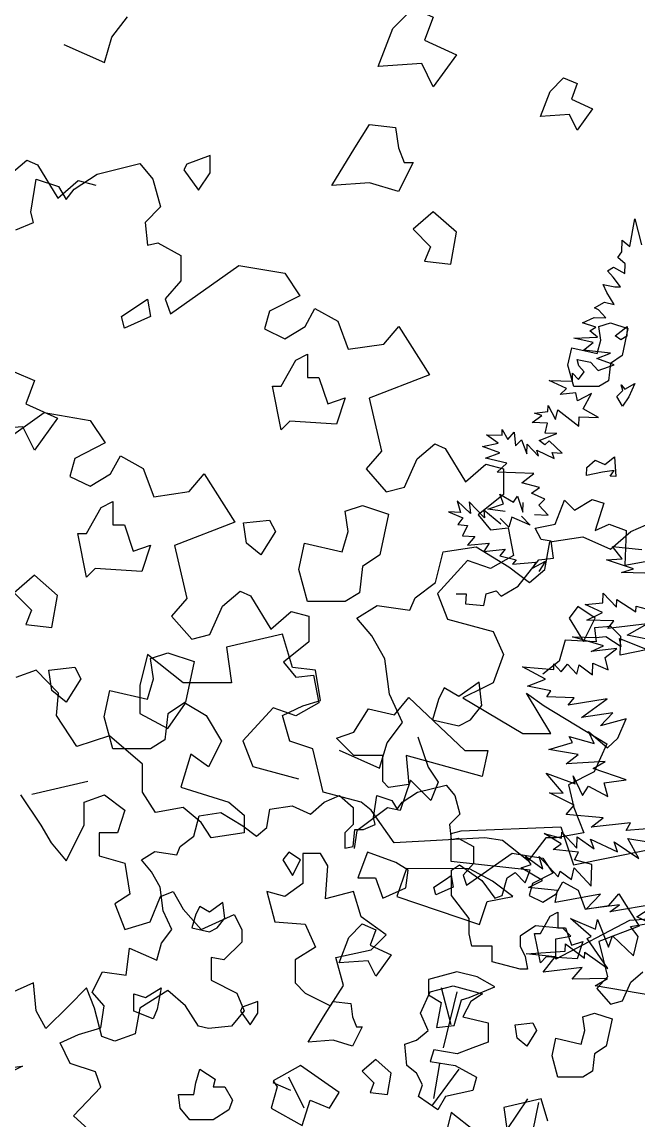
# Model space of a CAD drawing. Header units: inches. Extents: x 11.9 to 85.3, y 21.1 to 37.4.
# Drawn here: x 13.254 to 13.631, y 22.822 to 23.494 of the extents above; entities that cross this region are included whole.
import ezdxf

# ---------------------------------------------------------------- set-up
doc = ezdxf.new("R2010")
doc.units = ezdxf.units.IN
doc.header["$MEASUREMENT"] = 0
doc.layers.add('CAY', color=94, linetype='Continuous')
doc.layers.add('CAY-3', color=61, linetype='Continuous')

# ---------------------------------------------------------------- blocks, each defined once
blk = doc.blocks.new('A$C76451831')
at = {"layer": 'CAY'}
for p, q in [((2471.8, 2031.9), (2478.5, 2069.3)), ((2478.5, 2069.3), (2487.7, 2034.1)), ((2460.6, 2024.6), (2461.2, 2040.4)), ((2461.2, 2040.4), (2471.8, 2031.9)), ((2455.4, 2016.6), (2460.6, 2024.6)), ((2465.5, 2008.1), (2455.4, 2016.6)), ((2465, 1995), (2465.5, 2008.1)), ((2441.2, 1998.5), (2449.5, 2003.7)), ((2449, 1990.1), (2441.2, 1998.5)), ((2459, 1976.6), (2449, 1990.1)), ((2449.5, 2003.7), (2465, 1995)), ((2435.1, 1980.1), (2451.3, 1976.8)), ((2440.1, 1969.1), (2435.1, 1980.1)), ((2451.3, 1976.8), (2459, 1976.6)), ((2450.4, 1952.9), (2440.1, 1969.1)), ((2423.5, 1948.4), (2437, 1956)), ((2428.9, 1945.4), (2423.5, 1948.4)), ((2438.9, 1934.7), (2428.9, 1945.4)), ((2437, 1956), (2450.4, 1952.9)), ((2407, 1927.6), (2423.1, 1935.2)), ((2423.1, 1935.2), (2438.9, 1934.7)), ((2425.3, 1922), (2407, 1927.6)), ((2417, 1916.8), (2425.3, 1922)), ((2427.6, 1908.3), (2417, 1916.8)), ((2395.4, 1906.7), (2427.6, 1908.3)), ((2421.9, 1900.8), (2395.4, 1906.7)), ((2408.4, 1890.4), (2421.9, 1900.8)), ((2445.4, 1886.4), (2408.4, 1890.4)), ((2426.6, 1879.3), (2445.4, 1886.4)), ((2402.2, 1869.3), (2399.8, 1877.6)), ((2399.8, 1877.6), (2418.2, 1874.2)), ((2418.2, 1874.2), (2428.7, 1862.9)), ((2450.3, 1870.4), (2426.6, 1879.3)), ((2428.7, 1862.9), (2450.3, 1870.4)), ((2393.3, 1848.3), (2393.7, 1859.2)), ((2393.7, 1859.2), (2401.6, 1850.7)), ((2401.6, 1850.7), (2409.6, 1860.9)), ((2409.6, 1860.9), (2402.2, 1869.3)), ((2361.6, 1849.4), (2393.3, 1848.3)), ((2385.3, 1838.2), (2361.6, 1849.4)), ((2376.8, 1830.3), (2385.3, 1838.2)), ((2398.2, 1832.3), (2376.8, 1830.3)), ((2400.5, 1821.3), (2398.2, 1832.3)), ((2419.5, 1831.5), (2400.5, 1821.3)), ((2407.9, 1810.6), (2419.5, 1831.5)), ((2360.1, 1806.9), (2360.4, 1815)), ((2360.4, 1815), (2370.2, 1796.1)), ((2428.8, 1799), (2407.9, 1810.6)), ((1580.1, 1739.3), (1673.3, 1805.4)), ((1673.3, 1805.4), (1735.8, 1794.7)), ((2338.3, 1791.8), (2351.8, 1801.7)), ((2341.5, 1804.8), (2360.1, 1806.9)), ((2351.8, 1801.7), (2341.5, 1804.8)), ((2370.2, 1796.1), (2373.4, 1809.1)), ((2373.4, 1809.1), (2402, 1786.8)), ((2402, 1786.8), (2402.5, 1799.9)), ((2402.5, 1799.9), (2428.8, 1799)), ((1735.8, 1794.7), (1756.4, 1764.1)), ((2297.4, 1774.6), (2297.7, 1782.3)), ((2297.7, 1782.3), (2305.3, 1768.9)), ((2359.6, 1791), (2338.3, 1791.8)), ((2356.4, 1777.5), (2359.6, 1791)), ((2292, 1763.9), (2276.1, 1775.3)), ((2276.1, 1775.3), (2297.4, 1774.6)), ((2305.3, 1768.9), (2313.9, 1779)), ((2313.9, 1779), (2315.9, 1760.3)), ((2315.9, 1760.3), (2323.9, 1768.2)), ((2323.9, 1768.2), (2331.4, 1749.4)), ((2347.9, 1767.4), (2372.2, 1777)), ((2355.9, 1761.7), (2347.9, 1767.4)), ((2361.5, 1766.9), (2355.9, 1761.7)), ((2372.2, 1777), (2356.4, 1777.5)), ((2379.5, 1750.4), (2361.5, 1766.9)), ((1756.4, 1764.1), (1715.1, 1742.8)), ((2270.6, 1759.2), (2292, 1763.9)), ((2294.3, 1750.7), (2270.6, 1759.2)), ((2275, 1743.2), (2294.3, 1750.7)), ((2331.4, 1749.4), (2331.9, 1762.5)), ((2331.9, 1762.5), (2347.1, 1746.1)), ((2347.1, 1746.1), (2344.7, 1754.4)), ((2344.7, 1754.4), (2368.3, 1742.7)), ((2365.9, 1750.9), (2379.5, 1750.4)), ((2368.3, 1742.7), (2365.9, 1750.9)), ((1715.1, 1742.8), (1708.1, 1718.6)), ((1763.5, 1722.2), (1777.1, 1746.4)), ((1777.1, 1746.4), (1808.3, 1729.3)), ((2304.2, 1736.7), (2275, 1743.2)), ((2290.6, 1724.1), (2304.2, 1736.7)), ((1735.8, 1705.1), (1763.5, 1722.2)), ((1808.3, 1729.3), (1822.5, 1690.9)), ((1870.8, 1698), (1891.4, 1722.2)), ((1891.4, 1722.2), (1933.3, 1656.1)), ((2340.9, 1722.3), (2290.6, 1724.1)), ((2324.6, 1709.7), (2340.9, 1722.3)), ((1708.1, 1718.6), (1735.8, 1705.1)), ((2348.4, 1703.5), (2324.6, 1709.7)), ((1822.5, 1690.9), (1870.8, 1698)), ((2294.6, 1694.5), (2313.2, 1683.4)), ((2299.6, 1681.1), (2294.6, 1694.5)), ((2313.2, 1683.4), (2318.5, 1691.4)), ((2318.5, 1691.4), (2325.9, 1669.8)), ((2337.7, 1695.7), (2348.4, 1703.5)), ((2356, 1687.3), (2337.7, 1695.7)), ((2236.3, 1685.2), (2240.6, 1669.3)), ((2254.4, 1667.9), (2236.3, 1685.2)), ((2252.8, 1684.1), (2254.4, 1667.9)), ((2273.6, 1662), (2252.8, 1684.1)), ((2278, 1673.7), (2299.6, 1681.1)), ((2325.9, 1669.8), (2326.4, 1682.9)), ((2347.5, 1679.5), (2356, 1687.3)), ((2360.2, 1665.9), (2347.5, 1679.5)), ((2224.6, 1670.4), (2244.1, 1661.9)), ((2240.6, 1669.3), (2224.6, 1670.4)), ((2244.1, 1661.9), (2237.2, 1653)), ((2272.6, 1672.4), (2273.6, 1662)), ((2295.9, 1653.3), (2272.6, 1672.4)), ((2301.9, 1670.6), (2278, 1673.7)), ((2306.7, 1649.3), (2295.1, 1661.4)), ((2310.8, 1662.9), (2306.7, 1649.3)), ((2336, 1652.2), (2310.8, 1662.9)), ((2323.9, 1664.2), (2336, 1652.2)), ((2341.7, 1666.5), (2360.2, 1665.9)), ((1933.3, 1656.1), (1850.8, 1624.3)), ((2237.2, 1653), (2250.5, 1651.6)), ((2250.5, 1651.6), (2243.7, 1637.7)), ((2473.2, 1643.5), (2504.5, 1657)), ((2243.7, 1637.7), (2260.2, 1636.6)), ((2260.2, 1636.6), (2250.4, 1624.7)), ((2362.4, 1629.3), (2407.8, 1636.4)), ((2407.8, 1636.4), (2445.5, 1619.3)), ((2445.5, 1619.3), (2473.2, 1643.5)), ((1850.8, 1624.3), (1867.9, 1552.3)), ((2217.3, 1615.8), (2262.1, 1622.8)), ((2250.4, 1624.7), (2279.7, 1627.6)), ((2262.1, 1622.8), (2306.9, 1595.1)), ((2279.7, 1627.6), (2272.6, 1616.4)), ((2272.6, 1616.4), (2301.9, 1619.3)), ((2301.9, 1619.3), (2294.6, 1610.4)), ((2355.9, 1591.6), (2362.4, 1629.3)), ((2206.7, 1573.9), (2217.3, 1615.8)), ((2294.6, 1610.4), (2316.5, 1604.8)), ((2316.5, 1604.8), (2311.6, 1598.8)), ((2311.6, 1598.8), (2343.6, 1601.9)), ((2339, 1593.3), (2356.7, 1603.2)), ((2343.6, 1601.9), (2339, 1593.3)), ((2356.7, 1603.2), (2347.6, 1589.1)), ((2306.9, 1595.1), (2334.7, 1573.9)), ((2334.7, 1573.9), (2355.9, 1591.6)), ((2179, 1553.2), (2206.7, 1573.9)), ((1916.2, 1541.7), (1940.4, 1562.3)), ((1940.4, 1562.3), (1954.5, 1555.8)), ((1867.9, 1552.3), (1846.6, 1528.1)), ((1899.1, 1503.3), (1916.2, 1541.7)), ((1954.5, 1555.8), (1982.2, 1510.4)), ((2099.4, 1525.5), (2127.1, 1542.6)), ((2127.1, 1542.6), (2171.9, 1536.1)), ((2171.9, 1536.1), (2179, 1553.2)), ((1846.6, 1528.1), (1874.3, 1496.9)), ((1982.2, 1510.4), (2010, 1534.6)), ((2010, 1534.6), (2034.1, 1528.1)), ((2034.1, 1528.1), (2034.1, 1493.3)), ((2120, 1501.3), (2099.4, 1525.5)), ((1874.3, 1496.9), (1899.1, 1503.3)), ((2137.7, 1470.1), (2120, 1501.3)), ((2034.1, 1493.3), (1999.3, 1465.6)), ((3240.4, 1464.3), (3261.7, 1492)), ((2144.2, 1421.7), (2137.7, 1470.1)), ((1999.3, 1465.6), (2016.4, 1445)), ((3175, 1454.3), (3230.4, 1429.5)), ((3230.4, 1429.5), (3240.4, 1464.3)), ((2016.4, 1445), (2040.6, 1447.9)), ((2040.6, 1447.9), (2047.7, 1410.1)), ((2161.9, 1383.3), (2144.2, 1421.7)), ((2047.7, 1410.1), (2016.4, 1392.5)), ((1985.2, 1403.1), (1943.9, 1358.2)), ((2016.4, 1392.5), (1985.2, 1403.1)), ((2140.7, 1355.6), (2161.9, 1383.3)), ((1943.9, 1358.2), (1957.5, 1323.4)), ((2130.6, 1320.8), (2140.7, 1355.6)), ((2075.2, 1345.6), (2130.6, 1320.8)), ((1957.5, 1323.4), (2020, 1306.3)), ((1732.8, 1302.8), (1656.2, 1285.1)), ((2228.3, 971.5), (2215.1, 1021.6)), ((2217.8, 939.8), (2236.3, 1016.3)), ((2204.6, 871.1), (2212.5, 918.7)), ((2027.8, 857.9), (2006.6, 900.2)), ((2201.9, 860.6), (2238.9, 910.7)), ((2009.3, 881.7), (1985.5, 892.2)), ((2281, 794.5), (2332.5, 870.4)), ((2326.2, 761), (2347.8, 865.6)), ((3915.1, 501.1), (3898, 463.3)), ((3898, 463.3), (3863.2, 445.6)), ((3863.2, 445.6), (3870.3, 414.4)), ((3870.3, 414.4), (3883.8, 380.2)), ((3883.8, 380.2), (3846.1, 373.1)), ((3831.9, 373.1), (3807.8, 341.8)), ((3846.1, 373.1), (3831.9, 373.1))]:
    blk.add_line(p, q, dxfattribs=at)
for points in [[(2451.7, 1910.2), (2468, 1922.8), (2467.5, 1909.6), (2459.2, 1904.5)], [(2453.8, 1827.6), (2462.2, 1835.5), (2459.8, 1843.3), (2465, 1837.6), (2478.4, 1845.3), (2470.1, 1827), (2461.5, 1814.2)], [(2452.7, 1718.4), (2445, 1718.7), (2450.2, 1726.6), (2434.3, 1724.5), (2412.8, 1719.8), (2413.2, 1730.7), (2424.4, 1740.7), (2437.4, 1734.8), (2450.9, 1745.2)], [(1750.8, 1676.2), (1766.7, 1684.2), (1766.7, 1652.5), (1782.5, 1652.5), (1794.4, 1616.8), (1818.1, 1624.8), (1806.3, 1589.1), (1742.9, 1593.1), (1731.1, 1581.2), (1719.2, 1640.6), (1731.1, 1640.6)], [(2424.5, 1525.4), (2400.8, 1541.2), (2388.9, 1525.4), (2408.7, 1493.7)], [(3623.3, 1475.7), (3651, 1503.4), (3678.7, 1491.5), (3666.8, 1459.8), (3710.3, 1440), (3678.7, 1396.5), (3662.8, 1428.1), (3603.5, 1424.2)], [(1754.8, 1391.1), (1762.7, 1426.7), (1814.2, 1414.8), (1822.1, 1442.6), (1818.1, 1470.3), (1841.9, 1478.2), (1877.5, 1466.3), (1865.7, 1410.9), (1841.9, 1395), (1837.9, 1359.4), (1818.1, 1347.5), (1766.7, 1347.5)], [(1683.5, 1426.7), (1679.6, 1454.5), (1715.2, 1458.4), (1723.1, 1442.6), (1703.3, 1410.9)], [(2270.1, 1406.6), (2266.2, 1438.3), (2238.4, 1418.5), (2218.7, 1430.3), (2210.7, 1414.5), (2202.8, 1386.8), (2238.4, 1378.9), (2254.3, 1386.8)], [(3837.8, 1390.3), (3856.3, 1408.8), (3874.8, 1400.9), (3866.9, 1379.8), (3895.9, 1366.6), (3874.8, 1337.5), (3864.2, 1358.6), (3824.6, 1356)], [(3571.8, 1313.3), (3591.6, 1345), (3627.2, 1341), (3631.2, 1313.3), (3639.1, 1293.5), (3651, 1293.5), (3631.2, 1253.9), (3591.6, 1265.8), (3540.1, 1261.8)], [(3342.6, 1291.2), (3338.7, 1283.3), (3358.5, 1255.6), (3374.3, 1279.3), (3374.3, 1303.1)], [(3702.4, 1154.9), (3710.3, 1198.4), (3678.7, 1226.2), (3651, 1202.4), (3674.7, 1178.6), (3666.8, 1158.8)], [(2022.5, 1195.9), (2006.6, 1206.4), (1998.7, 1195.9), (2011.9, 1174.8)], [(2220.4, 1169.5), (2228.3, 1174.8), (2231, 1158.9), (2207.2, 1148.4), (2204.6, 1158.9)], [(1919.5, 1116.7), (1916.9, 1137.8), (1898.4, 1124.6), (1885.2, 1132.5), (1880, 1122), (1874.7, 1103.5), (1898.4, 1098.2), (1909, 1103.5)], [(2362.9, 1119.3), (2373.5, 1124.6), (2373.5, 1103.5), (2384.1, 1103.5), (2392, 1079.7), (2407.8, 1085), (2399.9, 1061.2), (2357.7, 1063.9), (2349.7, 1055.9), (2341.8, 1095.6), (2349.7, 1095.6)], [(2088.5, 1090.3), (2106.9, 1108.8), (2125.4, 1100.8), (2117.5, 1079.7), (2146.5, 1066.5), (2125.4, 1037.5), (2114.9, 1058.6), (2075.3, 1055.9)], [(3862.3, 1017), (3867.6, 1040.8), (3901.9, 1032.9), (3907.2, 1051.4), (3904.5, 1069.8), (3920.4, 1075.1), (3944.1, 1067.2), (3936.2, 1030.2), (3920.4, 1019.7), (3917.7, 995.9), (3904.5, 988), (3870.2, 988)], [(1795.5, 989.9), (1795.5, 1013.7), (1811.3, 1008.4), (1832.5, 1021.6), (1827.2, 992.6), (1821.9, 979.4)], [(2209.9, 855.3), (2183.5, 873.8), (2188.8, 889.6), (2180.8, 905.5), (2167.6, 916), (2165, 945.1), (2180.8, 950.3), (2196.7, 963.5), (2186.1, 987.3), (2199.3, 1016.3), (2231, 1024.3), (2270.6, 1013.7), (2254.7, 1003.1), (2244.2, 982), (2278.5, 974.1), (2278.5, 947.7), (2257.4, 939.8), (2236.3, 931.9), (2204.6, 937.1), (2199.3, 921.3), (2233.6, 916), (2262.7, 900.2), (2257.4, 881.7), (2220.4, 873.8)], [(1943.3, 995.2), (1940.7, 989.9), (1953.9, 971.5), (1964.4, 987.3), (1964.4, 1003.1)], [(2054.1, 982), (2067.3, 1003.1), (2091.1, 1000.5), (2093.7, 982), (2099, 968.8), (2106.9, 968.8), (2093.7, 942.4), (2067.3, 950.3), (2033, 947.7)], [(2318.1, 953), (2315.4, 971.5), (2339.2, 974.1), (2344.5, 963.5), (2331.3, 942.4)], [(2365.6, 929.2), (2370.9, 953), (2405.2, 945.1), (2410.4, 963.5), (2407.8, 982), (2423.6, 987.3), (2447.4, 979.4), (2439.5, 942.4), (2423.6, 931.9), (2421, 908.1), (2407.8, 900.2), (2373.5, 900.2)], [(2062.1, 857.9), (2075.3, 879), (2022.5, 916), (1985.5, 894.9), (1990.8, 887), (1982.9, 857.9), (2025.1, 834.2), (2035.7, 868.5)], [(2141.2, 876.4), (2146.5, 905.5), (2125.4, 923.9), (2106.9, 908.1), (2122.8, 892.2), (2117.5, 879)], [(1903.7, 887), (1919.5, 887), (1930.1, 868.5), (1924.8, 855.3), (1903.7, 842.1), (1872, 842.1), (1858.8, 857.9), (1856.2, 876.4), (1877.3, 876.4), (1880, 892.2), (1885.2, 910.7), (1906.4, 897.5)]]:
    blk.add_lwpolyline(points, close=True, dxfattribs=at)
for points in [[(1738.5, 824), (1713.4, 847.2), (1750.3, 886.5), (1743.2, 907.3), (1708.6, 918.7), (1694.9, 946.6), (1720, 958), (1750.3, 967.1), (1755, 997.4), (1738.5, 1015.9), (1752.7, 1043.4), (1784.9, 1039.1), (1789.6, 1076), (1826.6, 1059.5), (1833.2, 1082.7), (1847.4, 1101.2), (1835.6, 1126.7), (1831.3, 1159), (1819.5, 1179.8), (1805.7, 1196), (1824.2, 1207.4), (1854.1, 1203), (1858.8, 1214.4), (1877.3, 1228.2), (1884.3, 1256.1), (1914.2, 1260.8), (1944.1, 1242.4), (1962.6, 1228.2), (1976.7, 1240), (1981, 1265.2), (2011.3, 1269.9), (2036.5, 1258.5), (2054.9, 1274.6), (2075.8, 1283.7), (2094.3, 1267.5), (2094.3, 1244.3), (2082.9, 1232.9), (2082.9, 1212.1), (2094.3, 1214.4), (2096.6, 1237.6), (2108.4, 1237.6), (2124.5, 1244.3), (2122.2, 1253.8), (2126.9, 1283.7), (2147.3, 1277), (2154.4, 1265.2), (2161.5, 1274.6), (2182.3, 1288.4), (2221.2, 1297.8), (2233, 1283.7), (2240.1, 1258.5), (2225.9, 1244.3), (2228.3, 1223.9), (2237.7, 1225.8), (2258.6, 1214.4), (2258.6, 1191.2), (2244.4, 1175.1), (2249.1, 1161.4), (2311.2, 1205.4), (2352.9, 1198.3), (2366.7, 1177.9), (2339.1, 1163.7), (2334.4, 1147.6), (2352.9, 1138.5), (2371.4, 1149.9), (2380.4, 1166.1), (2401.2, 1154.7), (2410.7, 1129.1), (2442.9, 1133.8), (2456.7, 1149.9), (2484.6, 1105.9), (2429.6, 1084.7), (2441, 1036.7), (2426.8, 1020.6), (2445.3, 999.7), (2461.8, 1004.1), (2473.2, 1029.6), (2489.3, 1043.4)], [(2360, 840.1), (2350.9, 870.4), (2299.8, 858.6), (2304.6, 826.3)], [(2260.5, 826.3), (2228.3, 851.9), (2221.2, 824)], [(1627.7, 913), (1643.6, 915.2), (1624.7, 905.4)], [(3979.1, 158.1), (3899.4, 171.8), (3916.1, 181.6), (3868, 180.6), (3881.7, 196.4), (3828.5, 190.1), (3845, 210.9), (3805.3, 215), (3858.5, 218.6), (3858.8, 229), (3884.9, 209.5), (3885.2, 217.6), (3916.5, 195.2), (3888.5, 236.1), (3894, 238.6), (3865.5, 263.2), (3899.8, 248.8), (3902.6, 261.9), (3917.6, 224.2), (3923.1, 239.9), (3951.6, 212.6), (3957.9, 238.7), (3947.6, 252.6), (3974.4, 257.1), (3956.2, 265.5), (3983.5, 283.1), (3919.2, 272.2), (3932.7, 282.1), (3887.2, 276), (3906.5, 296.7), (3844.9, 285.2), (3848.2, 301.4), (3808.5, 305.5), (3827.4, 315.3), (3798.5, 332.2), (3812.3, 337.1), (3804.5, 348.3), (3827.9, 331.1), (3823.1, 347.6), (3848.9, 320), (3851.8, 327.6), (3867.3, 316.6), (3870.6, 332.4), (3893.7, 307.5), (3894.8, 337), (3871, 343.2), (3876.8, 353.5), (3842, 357.4), (3853.2, 365.2), (3829.6, 379.1), (3853.4, 372.9), (3853.7, 381), (3874.2, 359), (3874.8, 374.8), (3898.2, 358.2), (3893.2, 371.5), (3929.8, 354.3), (3925.3, 367.6), (3958.9, 345.2), (3944, 372.4), (4002.2, 362.7)], [(4011.2, 388.7), (3941.7, 383.4), (3947.5, 393.6), (3893.8, 387.8), (3910.1, 400.4), (3860, 404.8), (3870.8, 417.6), (3837, 434.6), (3855.6, 434), (3832.5, 461.5), (3871.9, 447), (3869.5, 457.5), (3882.2, 430.8), (3890.3, 443.7), (3916.6, 429.6), (3911.8, 448.3), (3941.4, 452.3), (3896.6, 467.5), (3912.8, 477.3), (3859.7, 474.2), (3876, 486.8), (3836.3, 493.6), (3868.4, 502.9), (3863.7, 511.2), (3897.8, 501.9), (3890.2, 518), (3916.2, 495.8), (3930.2, 508.9), (3941.6, 535.3), (3906.8, 525.6), (3923.3, 543.6), (3880.5, 537.4), (3915.8, 562.4), (3862.5, 553.9), (3870.5, 564), (3833.4, 565.3), (3839.1, 573.3), (3807.2, 579.8), (3831.5, 589.4), (3800.4, 606.4), (3842.9, 602.6), (3843.1, 610.3), (3853.2, 599.5), (3861.7, 609.7), (3874.4, 596.1), (3877.5, 609.1), (3895.6, 595.3), (3896.2, 611.2), (3917.2, 602.3), (3912.8, 618.8), (3929.1, 631.3), (3894, 627.1), (3910.6, 634.7), (3868.4, 647.1), (3900.1, 646), (3913.8, 647.7), (3934.6, 633.9), (3932.3, 644.8), (3976.9, 627)], [(3987.8, 640.2), (3942.8, 649.4), (3970.1, 664.8), (3916.4, 658.5), (3924.9, 668.7), (3887.8, 670), (3909.5, 680.1), (3885.8, 691.3), (3909.9, 693.2), (3910.4, 706.8), (3928.3, 687.6), (3928.7, 698), (3954.8, 681.2), (3955.1, 688.9), (3989.2, 680)], [(3967.1, 733.8), (3935.4, 734.9), (3951.4, 739.8), (3914.7, 752), (3936, 753.5), (3923, 770.3), (3962.8, 766.2)]]:
    blk.add_lwpolyline(points, dxfattribs=at)
at = {"layer": 'CAY-3'}
for p, q in [((3100.6, 1276), (3124.7, 1296.6)), ((3124.7, 1296.6), (3138.9, 1290.1)), ((3138.9, 1290.1), (3166.6, 1244.7)), ((3220.2, 1277.6), (3278.5, 1291.8)), ((3278.5, 1291.8), (3296.2, 1270.6)), ((3188.9, 1257), (3220.2, 1277.6)), ((3130, 1225.7), (3137, 1270.6)), ((3137, 1270.6), (3167.7, 1260.5)), ((3166.6, 1244.7), (3194.3, 1268.9)), ((3167.7, 1260.5), (3178.3, 1242.8)), ((3178.3, 1242.8), (3188.9, 1257)), ((3194.3, 1268.9), (3218.5, 1262.4)), ((3296.2, 1270.6), (3306.9, 1232.8)), ((3306.9, 1232.8), (3285.6, 1211.6)), ((3133.5, 1211.6), (3130, 1225.7)), ((3109.3, 1201.6), (3133.5, 1211.6)), ((3285.6, 1211.6), (3289.2, 1180.9)), ((3289.2, 1180.9), (3303.3, 1183.9)), ((3303.3, 1183.9), (3334.6, 1166.8)), ((3320.4, 1087.1), (3413.6, 1153.2)), ((3334.6, 1166.8), (3334.6, 1131.9)), ((3413.6, 1153.2), (3476.1, 1142.6)), ((3476.1, 1142.6), (3496.7, 1111.9)), ((3334.6, 1131.9), (3313.3, 1107.8)), ((3313.3, 1107.8), (3320.4, 1087.1)), ((3496.7, 1111.9), (3455.4, 1090.7)), ((3503.8, 1070), (3517.3, 1094.2)), ((3517.3, 1094.2), (3548.6, 1077.1)), ((3455.4, 1090.7), (3448.4, 1066.5)), ((3448.4, 1066.5), (3476.1, 1052.9)), ((3476.1, 1052.9), (3503.8, 1070)), ((3548.6, 1077.1), (3562.7, 1038.8)), ((3611.1, 1045.8), (3631.7, 1070)), ((3631.7, 1070), (3673.6, 1003.9)), ((3562.7, 1038.8), (3611.1, 1045.8)), ((3673.6, 1003.9), (3591, 972.1)), ((3591, 972.1), (3608.1, 900.1)), ((3608.1, 900.1), (3586.9, 875.9)), ((3656.5, 889.5), (3680.7, 910.2)), ((3680.7, 910.2), (3694.8, 903.7)), ((3694.8, 903.7), (3722.5, 858.3)), ((3639.4, 851.2), (3656.5, 889.5)), ((3586.9, 875.9), (3614.6, 844.7)), ((3722.5, 858.3), (3750.2, 882.4)), ((3750.2, 882.4), (3774.4, 875.9)), ((3774.4, 875.9), (3774.4, 841.1)), ((3614.6, 844.7), (3639.4, 851.2)), ((3774.4, 841.1), (3739.6, 813.4)), ((3739.6, 813.4), (3756.7, 792.8)), ((3756.7, 792.8), (3780.9, 795.7)), ((3780.9, 795.7), (3788, 758)), ((3725.5, 750.9), (3684.2, 706.1)), ((3756.7, 740.3), (3725.5, 750.9)), ((3788, 758), (3756.7, 740.3)), ((3684.2, 706.1), (3697.8, 671.3)), ((3697.8, 671.3), (3760.3, 654.2)), ((3473.1, 650.6), (3396.5, 632.9)), ((3486.7, 605.2), (3473.1, 650.6)), ((3760.3, 654.2), (3774.4, 622.9)), ((3396.5, 632.9), (3403.5, 584.6)), ((3289.2, 622.9), (3278.5, 581)), ((3337.5, 584.6), (3289.2, 622.9)), ((3774.4, 622.9), (3760.3, 584.6)), ((3137, 601.7), (3109.3, 591.6)), ((3167.7, 570.4), (3137, 601.7)), ((3517.9, 601.7), (3486.7, 605.2)), ((3525, 560.4), (3517.9, 601.7)), ((3403.5, 584.6), (3337.5, 584.6)), ((3760.3, 584.6), (3746.7, 577.5)), ((3164.8, 539.7), (3167.7, 570.4)), ((3278.5, 581), (3278.5, 542.7)), ((3746.7, 577.5), (3719, 563.9)), ((3839, 515.2), (3805.7, 570.4)), ((3805.7, 570.4), (3829.8, 553.3)), ((3316.9, 522), (3341, 556.8)), ((3341, 556.8), (3368.8, 539.7)), ((3500.8, 553.3), (3525, 560.4)), ((3719, 563.9), (3800.7, 515.2)), ((3192.5, 497.8), (3164.8, 539.7)), ((3278.5, 542.7), (3316.9, 522)), ((3368.8, 539.7), (3390, 504.9)), ((3473.1, 539.7), (3500.8, 553.3)), ((3483.1, 504.9), (3473.1, 539.7)), ((3829.8, 553.3), (3915.1, 501.1)), ((86.7, 510.8), (100.8, 469.5)), ((3237.3, 512), (3192.5, 497.8)), ((3282.1, 473.7), (3237.3, 512)), ((3800.7, 515.2), (3839, 515.2)), ((3390, 504.9), (3372.3, 470.1)), ((3514.4, 494.3), (3483.1, 504.9)), ((3528.5, 435.3), (3514.4, 494.3)), ((3348.1, 487.2), (3334.6, 442.4)), ((3372.3, 470.1), (3348.1, 487.2)), ((100.8, 469.5), (114.4, 448.9)), ((3282.1, 435.3), (3282.1, 473.7)), ((76.8, 451.7), (62.5, 410.5)), ((86.7, 441.8), (76.8, 451.7)), ((114.4, 448.9), (104.4, 424.1)), ((104.4, 424.1), (86.7, 441.8)), ((3299.8, 407.6), (3282.1, 435.3)), ((3334.6, 442.4), (3400, 421.8)), ((3580.4, 421.8), (3528.5, 435.3)), ((3115.8, 431.8), (3143.5, 390.5)), ((3202.5, 421.8), (3230.2, 431.8)), ((3202.5, 390.5), (3202.5, 421.8)), ((3230.2, 431.8), (3257.9, 411.1)), ((3400, 421.8), (3420.6, 404.1)), ((3594, 411.1), (3580.4, 421.8)), ((45.4, 414.1), (3.5, 382.8)), ((62.5, 410.5), (45.4, 414.1)), ((3257.9, 411.1), (3247.9, 379.9)), ((3337.5, 414.7), (3299.8, 407.6)), ((3362.3, 394), (3337.5, 414.7)), ((3420.6, 404.1), (3420.6, 379.9)), ((3625.2, 366.3), (3594, 411.1)), ((3143.5, 390.5), (3157.7, 366.3)), ((3178.3, 342.1), (3202.5, 390.5)), ((3375.8, 373.4), (3362.3, 394)), ((3.5, 382.8), (0, 358.6)), ((132.1, 379.3), (145.6, 382.8)), ((132.1, 340.9), (132.1, 379.3)), ((145.6, 382.8), (281.8, 388.3)), ((281.8, 388.3), (298.9, 336.4)), ((3223.1, 379.9), (3223.1, 348.6)), ((3247.9, 379.9), (3223.1, 379.9)), ((3420.6, 379.9), (3375.8, 373.4)), ((3157.7, 366.3), (3178.3, 342.1)), ((3748.8, 373.1), (3625.2, 366.3)), ((3773, 369.5), (3748.8, 373.1)), ((3807.8, 341.8), (3773, 369.5)), ((298.9, 336.4), (400.1, 357.1)), ((3223.1, 348.6), (3257.9, 338.6)), ((240, 329.4), (132.1, 340.9)), ((132.7, 329.4), (143.3, 336.4)), ((132.7, 294.5), (132.7, 329.4)), ((143.3, 336.4), (173.9, 315.2)), ((232.9, 311.7), (240, 329.4)), ((3257.9, 338.6), (3265, 296.7)), ((173.9, 315.2), (191.6, 291)), ((201.6, 294.5), (208.7, 318.7)), ((208.7, 318.7), (219.3, 325.8)), ((219.3, 325.8), (232.9, 311.7)), ((3306.9, 293.2), (3323.9, 300.2)), ((3323.9, 300.2), (3337.5, 276.1)), ((156.8, 263.3), (132.7, 294.5)), ((191.6, 291), (201.6, 294.5)), ((3265, 296.7), (3244.4, 283.1)), ((3292.7, 259), (3306.9, 293.2)), ((3244.4, 283.1), (3257.9, 248.3)), ((3337.5, 276.1), (3362.3, 248.3)), ((156.8, 242.6), (156.8, 263.3)), ((375.4, 260.4), (274.7, 207.8)), ((420.8, 263.9), (375.4, 260.4)), ((3257.9, 248.3), (3292.7, 259)), ((3362.3, 248.3), (3407.1, 269)), ((3407.1, 269), (3417.7, 248.3)), ((160.4, 225.5), (156.8, 242.6)), ((247, 253.3), (226.4, 239.1)), ((284.8, 249.7), (247, 253.3)), ((295.4, 239.1), (284.8, 249.7)), ((3417.7, 248.3), (3417.7, 231.2)), ((188.1, 225.5), (160.4, 225.5)), ((188.1, 204.3), (188.1, 225.5)), ((226.4, 239.1), (226.4, 225.5)), ((226.4, 225.5), (232.9, 211.4)), ((274.7, 235.6), (295.4, 239.1)), ((274.7, 207.8), (274.7, 235.6)), ((3417.7, 231.2), (3392.9, 207)), ((232.9, 211.4), (236.4, 194.3)), ((3375.8, 210), (3375.8, 179.3)), ((3392.9, 207), (3375.8, 210)), ((226.4, 194.3), (188.1, 204.3)), ((236.4, 194.3), (226.4, 194.3)), ((3133.5, 175.8), (3102.3, 161.6)), ((3137, 137.4), (3133.5, 175.8)), ((3206, 168.7), (3181.9, 144.5)), ((3216.6, 141), (3206, 168.7)), ((3316.9, 165.2), (3278.5, 141)), ((3341, 144.5), (3316.9, 165.2)), ((3375.8, 179.3), (3410.6, 161.6)), ((3410.6, 161.6), (3420.6, 137.4)), ((3150.6, 113.3), (3137, 137.4)), ((3181.9, 144.5), (3150.6, 113.3)), ((3226.7, 102.6), (3216.6, 141)), ((3278.5, 141), (3272.1, 106.2)), ((3358.7, 116.8), (3341, 144.5)), ((3420.6, 137.4), (3403.5, 116.8)), ((3272.1, 106.2), (3244.4, 96.1)), ((3372.3, 113.3), (3358.7, 116.8)), ((3403.5, 116.8), (3372.3, 113.3)), ((3244.4, 96.1), (3226.7, 102.6))]:
    blk.add_line(p, q, dxfattribs=at)
for points in [[(3277.4, 1099.3), (3289.2, 1107.2), (3293.2, 1083.5), (3257.6, 1067.6), (3253.6, 1083.5)], [(3491.1, 1024.1), (3507, 1032), (3507, 1000.3), (3522.8, 1000.3), (3534.7, 964.7), (3558.4, 972.6), (3546.6, 936.9), (3483.2, 940.9), (3471.3, 929), (3459.5, 988.4), (3471.3, 988.4)], [(3079.4, 980.5), (3107.1, 1008.2), (3134.8, 996.3), (3123, 964.7), (3166.5, 944.9), (3134.8, 901.3), (3119, 933), (3059.6, 929)], [(3495.1, 738.9), (3503, 774.6), (3554.5, 762.7), (3562.4, 790.4), (3558.4, 818.1), (3582.2, 826), (3617.8, 814.2), (3605.9, 758.7), (3582.2, 742.9), (3578.2, 707.2), (3558.4, 695.3), (3507, 695.3)], [(3423.8, 774.6), (3419.9, 802.3), (3455.5, 806.2), (3463.4, 790.4), (3443.6, 758.7)], [(3158.6, 659.7), (3166.5, 703.3), (3134.8, 731), (3107.1, 707.2), (3130.9, 683.5), (3123, 663.7)], [(3570.3, 517.1), (3590.1, 548.8), (3625.7, 540.9), (3645.5, 564.6), (3721.6, 492.2), (3753.2, 492.2), (3745.3, 456.6), (3641.6, 485.4), (3645.5, 445.8), (3617.8, 441.9), (3609.9, 449.8), (3609.9, 485.4), (3570.3, 485.4), (3546.6, 509.2)], [(56.6, 339.4), (18.3, 353.5), (4.7, 318.7), (28.9, 318.7), (38.9, 291), (70.2, 305.2), (73.7, 329.4)], [(3535, 335), (3525, 352.1), (3500.8, 352.1), (3500.8, 310.9), (3476.1, 293.2), (3451.9, 300.2), (3462.5, 259), (3503.8, 255.4), (3517.9, 224.1), (3490.2, 207), (3490.2, 175.8), (3503.8, 161.6), (3538.6, 144.5), (3556.3, 172.2), (3545.6, 210), (3594, 220.6), (3614.6, 241.3), (3580.4, 265.4), (3569.8, 300.2), (3531.5, 290.2)], [(3728.2, 331.2), (3642.3, 331.5), (3628.8, 293.2), (3741.7, 255.1), (3752.3, 286.4), (3787.1, 293.5), (3759.4, 314.1)], [(167.4, 183.7), (139.7, 190.7), (101.4, 180.1), (101.4, 159.5), (118.5, 148.9), (112, 114.6), (136.2, 117.6), (146.2, 152.4), (156.8, 155.9), (191.6, 170.1)]]:
    blk.add_lwpolyline(points, close=True, dxfattribs=at)
for points in [[(138.9, 705.6), (152.6, 705.6), (151.5, 691.9), (176.9, 689.8), (180, 705.6), (193.7, 709.9), (200.1, 702.5), (223.3, 716.2), (251.7, 752), (271.8, 754.2), (268.6, 777.4), (254.9, 779.5), (246.5, 795.3), (273.9, 800.6), (286.5, 833.3), (300.3, 819.5), (324.5, 834.3), (340.3, 829), (328.7, 792.1), (347.7, 800.6), (370.9, 792.1), (368.8, 744.7), (421.5, 754.2)], [(400.5, 629.7), (362.5, 622.3), (363.5, 647.6), (349.8, 661.3), (327.7, 659.2), (329.8, 640.3), (287.6, 642.4), (279.2, 613.9), (257, 596)]]:
    blk.add_lwpolyline(points, dxfattribs=at)

msp = doc.modelspace()

# ---------------------------------------------------------------- block references
at = {"layer": 'CAY', "xscale": 0.0004489089019145984, "yscale": 0.0004489089019145984, "zscale": 0.0004489089019145984}
for p in [(11.85412, 22.82744), (13.45711, 22.82744), (12.51623, 22.44458)]:
    msp.add_blockref('A$C76451831', p, dxfattribs=at)

doc.saveas('drawing.dxf')
